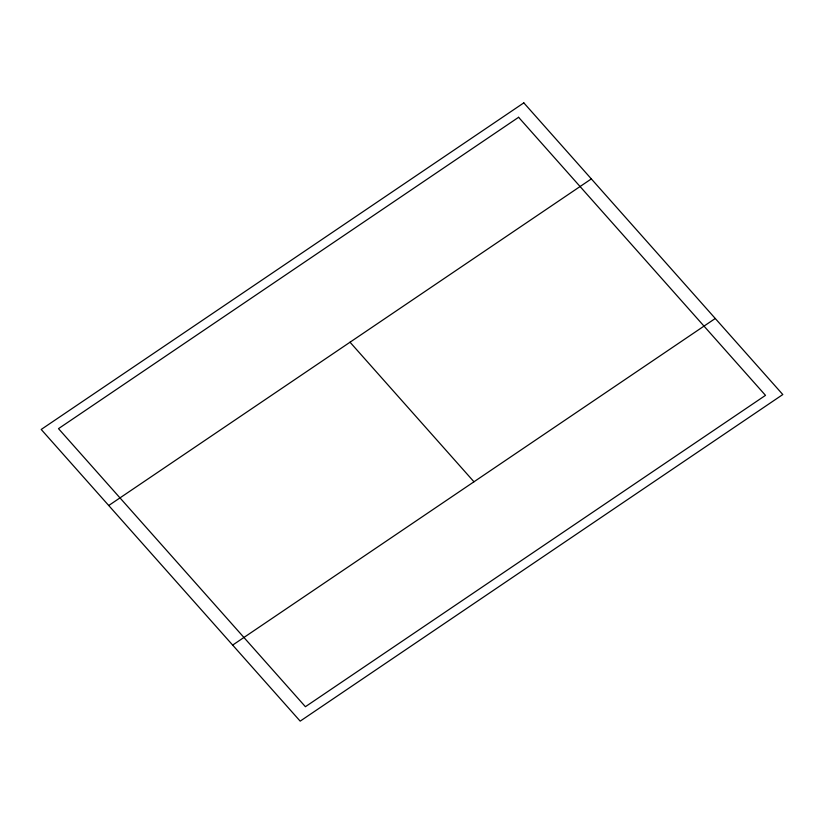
<?xml version="1.0" encoding="UTF-8"?>
<svg xmlns="http://www.w3.org/2000/svg" width="824" height="824" viewBox="0 0 824 824"><rect width="100%" height="100%" fill="white"/><g stroke="black" fill="none" stroke-linecap="round" stroke-linejoin="round"><path stroke-width="1.24" d="M108.727 505.514L591.333 178.911M232.667 645.089L715.273 318.486M350.025 342.207L473.975 481.793M523.817 102.866L41.2 429.459L300.183 721.134L782.8 394.542L523.817 102.866M518.595 117.286L58.504 428.645L305.405 706.714L765.496 395.355L518.595 117.286"/></g></svg>
